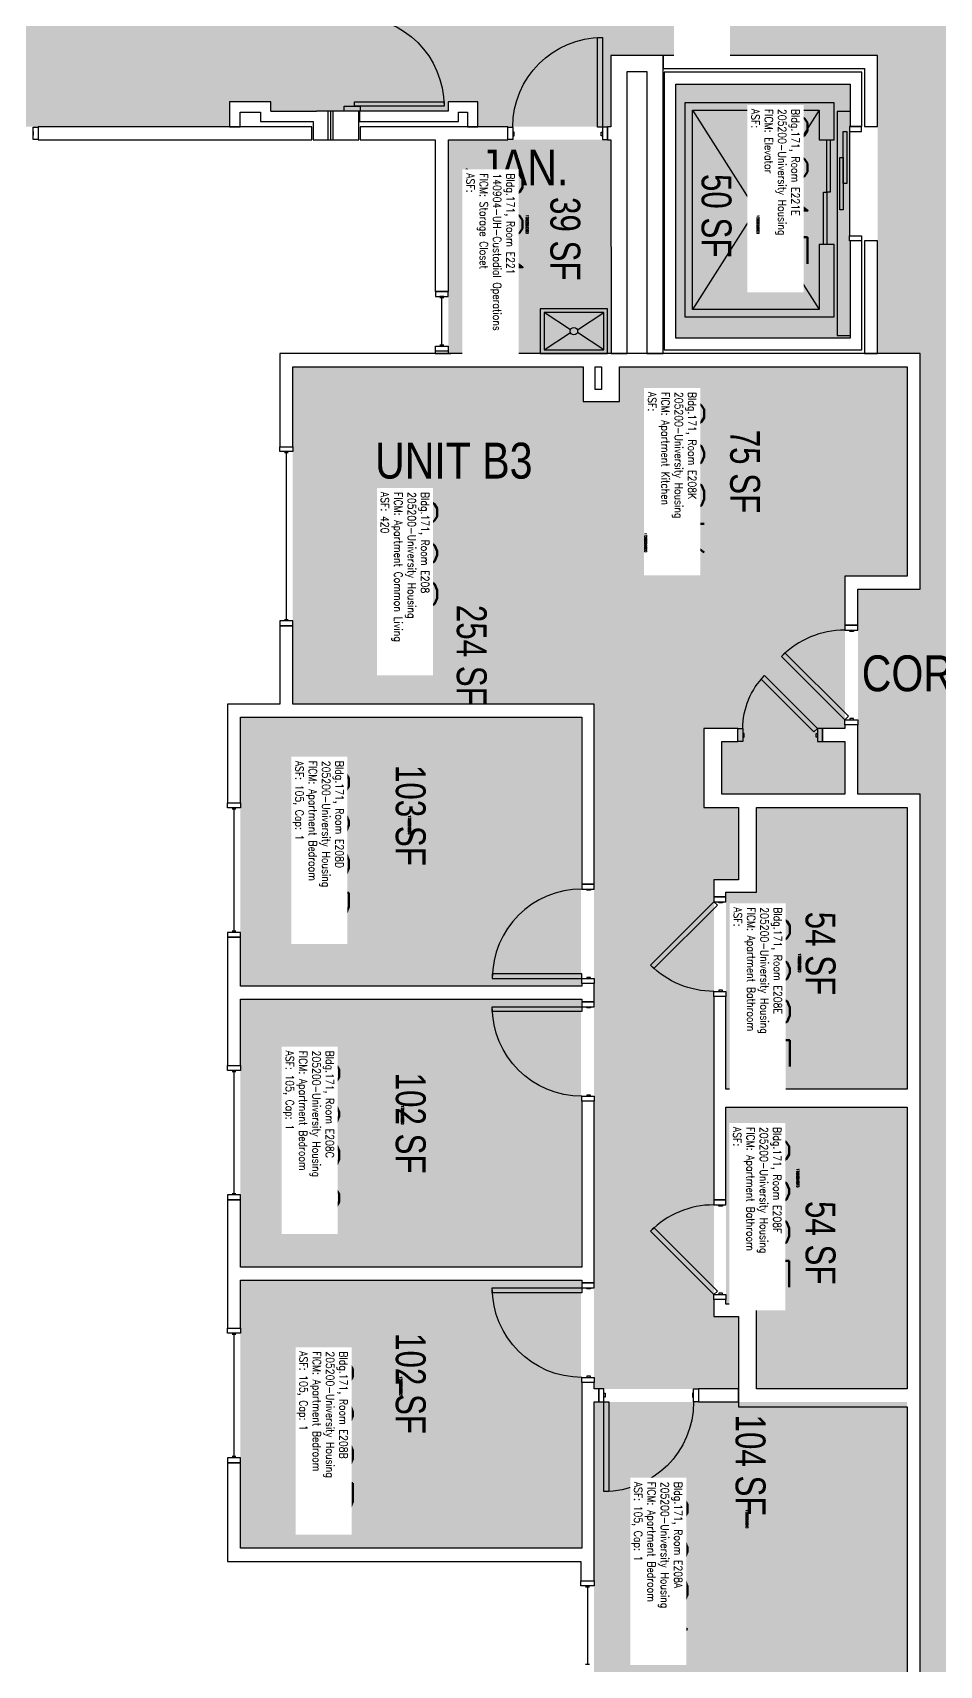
# Model space of a CAD drawing. Header units: inches. Extents: x 9163 to 12690, y -254 to 1312.
# Drawn here: x 10902 to 11267, y 303 to 958 of the extents above; entities that cross this region are included whole.
import ezdxf
from ezdxf.enums import TextEntityAlignment as Align

# ---------------------------------------------------------------- set-up
doc = ezdxf.new("R2010")
doc.units = ezdxf.units.IN
doc.header["$LTSCALE"] = 48
doc.header["$MEASUREMENT"] = 0
for name, color, linetype in [('A-AREA-IDEN', 1, 'Continuous'), ('A-DOOR', 2, 'Continuous'), ('A-GLAZ', 1, 'Continuous'), ('A-IDEN-RNUM', 7, 'Continuous'), ('A-IDEN-SNUM', 4, 'Continuous'), ('A-IDEN-VNUM', 4, 'Continuous'), ('A-WALL', 5, 'Continuous'), ('AREA-TEXT', 3, 'Continuous'), ('Rooms-Category-Color', 7, 'Continuous'), ('Rooms-College-Color', 7, 'Continuous'), ('Rooms-Department-Color', 7, 'Continuous'), ('Rooms-Division-Color', 7, 'Continuous'), ('Rooms-Information', 7, 'Continuous')]:
    doc.layers.add(name, color=color, linetype=linetype)
doc.styles.add('AREA', font='arial.ttf', dxfattribs={"width": 0.75, "height": 12})
doc.styles.add('ROOMSNUMBER', font='txt.shx', dxfattribs={"height": 0.03})
doc.styles.add('ROOMVNUMBER', font='simplex.shx', dxfattribs={"width": 0.85})
doc.styles.get("Standard").update_dxf_attribs({"font": 'ARIALN.TTF'})

msp = doc.modelspace()

# ---------------------------------------------------------------- hatches: boundary and pattern name
at = {"layer": 'Rooms-Category-Color', "linetype": 'Continuous', "true_color": 0xadadad}
for points in [[(9544.69, 22.24), (9691.06, 169.49), (9691.77, 170.2), (9676.92, 185.05), (9743.84, 251.97), (9761.52, 234.29), (9819.73, 292.51), (9802.05, 310.18), (10318.82, 826.95), (10336.49, 809.27), (10394.71, 867.48), (10377.03, 885.16), (10443.95, 952.08), (10554.07, 841.95), (10632.39, 920.61), (10981.46, 920.61), (10981.46, 930.68), (10998.08, 930.68), (10998.08, 926.93), (11027.46, 926.93), (11029.83, 999.18), (10981.46, 999.18), (10981.46, 1009.26), (10925.69, 1009.26), (10925.69, 1034.26), (10843.37, 1034.26), (10843.37, 1009.26), (10416.27, 1009.26), (10206, 798.98), (10188.32, 816.66), (10130.11, 758.45), (10147.79, 740.77), (9631.02, 224.01), (9613.34, 241.68), (9555.13, 183.47), (9572.81, 165.79), (9505.89, 98.87), (9517.47, 87.29), (9506.15, 75.98), (9498.72, 68.54), (9513.59, 53.35)], [(11567.83, 1009.26), (11205.05, 1009.26), (11205.05, 1034.26), (11122.73, 1034.26), (11122.73, 1009.26), (11081.21, 1009.26), (11081.21, 999.18), (11029.83, 999.18), (11027.46, 926.93), (11069.21, 926.93), (11069.21, 930.68), (11081.21, 930.68), (11081.21, 920.62), (11134.61, 920.63), (11134.58, 949.26), (11241.71, 949.26), (11241.71, 829.5), (11322.13, 829.5), (11340.08, 829.5), (11340.08, 949.88), (11559.83, 949.88), (11559.83, 949.26), (11567.83, 949.26), (11567.83, 1009.26)], [(11160.71, 835.76), (11230.71, 835.76), (11230.71, 937.76), (11160.71, 937.76)], [(11258.83, 829.5), (11258.83, 734.86), (11233.83, 734.86), (11233.83, 652.54), (11258.83, 652.54), (11258.83, 145), (11318.83, 145), (11318.83, 173), (11318.83, 174), (11318.21, 174), (11318.21, 182.63), (11318.21, 289.5), (11318.83, 289.5), (11318.83, 329.5), (11318.21, 329.5), (11318.21, 345.38), (11318.83, 652.54), (11343.83, 652.54), (11343.83, 734.86), (11318.83, 734.86), (11318.83, 829.5)]]:
    msp.add_hatch(color=253, dxfattribs=at).paths.add_polyline_path(points)
at = {"layer": 'Rooms-Category-Color', "linetype": 'Continuous', "true_color": 0x728ef3}
for points in [[(11069.33, 915.36), (11069.33, 829.5), (11134.58, 829.5), (11134.58, 915.36)], [(11123.46, 824.25), (11123.46, 740.11), (11228.58, 740.11), (11228.58, 678.99), (11219.63, 678.99), (11219.63, 673.74), (11228.58, 673.74), (11228.58, 652.54), (11179.21, 652.54), (11179.21, 673.74), (11185.63, 673.74), (11185.63, 678.99), (11171.96, 678.99), (11171.96, 647.29), (11185.83, 647.29), (11185.83, 618.54), (11175.96, 618.54), (11175.96, 442.5), (11185.83, 442.5), (11185.83, 413.75), (11127.83, 413.75), (11127.83, 688.75), (11006.83, 688.75), (11006.83, 824.25)], [(11253.58, 740.11), (11123.46, 740.11), (11123.46, 810.25), (11138.08, 810.25), (11138.08, 824.25), (11253.58, 824.25)], [(10985.83, 575.5), (10985.83, 683.5), (11122.58, 683.5), (11122.58, 575.5), (10986.28, 575.52)], [(11253.58, 534.16), (11253.58, 647.29), (11193.08, 647.29), (11193.08, 613.29), (11180.83, 613.29), (11180.83, 534.15)], [(10985.83, 462.63), (10985.83, 570.25), (11122.57, 570.27), (11122.58, 462.63), (10986.28, 462.64)], [(11180.83, 447.77), (11180.83, 526.9), (11253.58, 526.9), (11253.58, 413.77), (11193.08, 413.75), (11193.08, 447.75)], [(10985.83, 457.38), (10985.83, 349.75), (11122.58, 349.75), (11122.57, 457.39), (10986.28, 457.39)], [(11253.58, 289.77), (11127.83, 289.75), (11127.83, 408.5), (11253.58, 408.5)]]:
    msp.add_hatch(color=171, dxfattribs=at).paths.add_polyline_path(points)
at = {"layer": 'Rooms-College-Color', "linetype": 'Continuous', "true_color": 0xadadad}
for points in [[(9544.69, 22.24), (9691.06, 169.49), (9691.77, 170.2), (9676.92, 185.05), (9743.84, 251.97), (9761.52, 234.29), (9819.73, 292.51), (9802.05, 310.18), (10318.82, 826.95), (10336.49, 809.27), (10394.71, 867.48), (10377.03, 885.16), (10443.95, 952.08), (10554.07, 841.95), (10632.39, 920.61), (10981.46, 920.61), (10981.46, 930.68), (10998.08, 930.68), (10998.08, 926.93), (11027.46, 926.93), (11029.83, 999.18), (10981.46, 999.18), (10981.46, 1009.26), (10925.69, 1009.26), (10925.69, 1034.26), (10843.37, 1034.26), (10843.37, 1009.26), (10416.27, 1009.26), (10206, 798.98), (10188.32, 816.66), (10130.11, 758.45), (10147.79, 740.77), (9631.02, 224.01), (9613.34, 241.68), (9555.13, 183.47), (9572.81, 165.79), (9505.89, 98.87), (9517.47, 87.29), (9506.15, 75.98), (9498.72, 68.54), (9513.59, 53.35)], [(11567.83, 1009.26), (11205.05, 1009.26), (11205.05, 1034.26), (11122.73, 1034.26), (11122.73, 1009.26), (11081.21, 1009.26), (11081.21, 999.18), (11029.83, 999.18), (11027.46, 926.93), (11069.21, 926.93), (11069.21, 930.68), (11081.21, 930.68), (11081.21, 920.62), (11134.61, 920.63), (11134.58, 949.26), (11241.71, 949.26), (11241.71, 829.5), (11322.13, 829.5), (11340.08, 829.5), (11340.08, 949.88), (11559.83, 949.88), (11559.83, 949.26), (11567.83, 949.26), (11567.83, 1009.26)], [(11160.71, 835.76), (11230.71, 835.76), (11230.71, 937.76), (11160.71, 937.76)], [(11069.33, 915.36), (11069.33, 829.5), (11134.58, 829.5), (11134.58, 915.36)], [(11258.83, 829.5), (11258.83, 734.86), (11233.83, 734.86), (11233.83, 652.54), (11258.83, 652.54), (11258.83, 145), (11318.83, 145), (11318.83, 173), (11318.83, 174), (11318.21, 174), (11318.21, 182.63), (11318.21, 289.5), (11318.83, 289.5), (11318.83, 329.5), (11318.21, 329.5), (11318.21, 345.38), (11318.83, 652.54), (11343.83, 652.54), (11343.83, 734.86), (11318.83, 734.86), (11318.83, 829.5)], [(11123.46, 824.25), (11123.46, 740.11), (11228.58, 740.11), (11228.58, 678.99), (11219.63, 678.99), (11219.63, 673.74), (11228.58, 673.74), (11228.58, 652.54), (11179.21, 652.54), (11179.21, 673.74), (11185.63, 673.74), (11185.63, 678.99), (11171.96, 678.99), (11171.96, 647.29), (11185.83, 647.29), (11185.83, 618.54), (11175.96, 618.54), (11175.96, 442.5), (11185.83, 442.5), (11185.83, 413.75), (11127.83, 413.75), (11127.83, 688.75), (11006.83, 688.75), (11006.83, 824.25)], [(11253.58, 740.11), (11123.46, 740.11), (11123.46, 810.25), (11138.08, 810.25), (11138.08, 824.25), (11253.58, 824.25)], [(10985.83, 575.5), (10985.83, 683.5), (11122.58, 683.5), (11122.58, 575.5), (10986.28, 575.52)], [(11253.58, 534.16), (11253.58, 647.29), (11193.08, 647.29), (11193.08, 613.29), (11180.83, 613.29), (11180.83, 534.15)], [(10985.83, 462.63), (10985.83, 570.25), (11122.57, 570.27), (11122.58, 462.63), (10986.28, 462.64)], [(11180.83, 447.77), (11180.83, 526.9), (11253.58, 526.9), (11253.58, 413.77), (11193.08, 413.75), (11193.08, 447.75)], [(10985.83, 457.38), (10985.83, 349.75), (11122.58, 349.75), (11122.57, 457.39), (10986.28, 457.39)], [(11253.58, 289.77), (11127.83, 289.75), (11127.83, 408.5), (11253.58, 408.5)]]:
    msp.add_hatch(color=253, dxfattribs=at).paths.add_polyline_path(points)
at = {"layer": 'Rooms-Department-Color', "linetype": 'Continuous', "true_color": 0xacacac}
for points in [[(9544.69, 22.24), (9691.06, 169.49), (9691.77, 170.2), (9676.92, 185.05), (9743.84, 251.97), (9761.52, 234.29), (9819.73, 292.51), (9802.05, 310.18), (10318.82, 826.95), (10336.49, 809.27), (10394.71, 867.48), (10377.03, 885.16), (10443.95, 952.08), (10554.07, 841.95), (10632.39, 920.61), (10981.46, 920.61), (10981.46, 930.68), (10998.08, 930.68), (10998.08, 926.93), (11027.46, 926.93), (11029.83, 999.18), (10981.46, 999.18), (10981.46, 1009.26), (10925.69, 1009.26), (10925.69, 1034.26), (10843.37, 1034.26), (10843.37, 1009.26), (10416.27, 1009.26), (10206, 798.98), (10188.32, 816.66), (10130.11, 758.45), (10147.79, 740.77), (9631.02, 224.01), (9613.34, 241.68), (9555.13, 183.47), (9572.81, 165.79), (9505.89, 98.87), (9517.47, 87.29), (9506.15, 75.98), (9498.72, 68.54), (9513.59, 53.35)], [(11567.83, 1009.26), (11205.05, 1009.26), (11205.05, 1034.26), (11122.73, 1034.26), (11122.73, 1009.26), (11081.21, 1009.26), (11081.21, 999.18), (11029.83, 999.18), (11027.46, 926.93), (11069.21, 926.93), (11069.21, 930.68), (11081.21, 930.68), (11081.21, 920.62), (11134.61, 920.63), (11134.58, 949.26), (11241.71, 949.26), (11241.71, 829.5), (11322.13, 829.5), (11340.08, 829.5), (11340.08, 949.88), (11559.83, 949.88), (11559.83, 949.26), (11567.83, 949.26), (11567.83, 1009.26)], [(11160.71, 835.76), (11230.71, 835.76), (11230.71, 937.76), (11160.71, 937.76)], [(11258.83, 829.5), (11258.83, 734.86), (11233.83, 734.86), (11233.83, 652.54), (11258.83, 652.54), (11258.83, 145), (11318.83, 145), (11318.83, 173), (11318.83, 174), (11318.21, 174), (11318.21, 182.63), (11318.21, 289.5), (11318.83, 289.5), (11318.83, 329.5), (11318.21, 329.5), (11318.21, 345.38), (11318.83, 652.54), (11343.83, 652.54), (11343.83, 734.86), (11318.83, 734.86), (11318.83, 829.5)]]:
    msp.add_hatch(color=253, dxfattribs=at).paths.add_polyline_path(points)
at = {"layer": 'Rooms-Department-Color', "linetype": 'Continuous', "true_color": 0x604aed}
for points in [[(11069.33, 915.36), (11069.33, 829.5), (11134.58, 829.5), (11134.58, 915.36)], [(11123.46, 824.25), (11123.46, 740.11), (11228.58, 740.11), (11228.58, 678.99), (11219.63, 678.99), (11219.63, 673.74), (11228.58, 673.74), (11228.58, 652.54), (11179.21, 652.54), (11179.21, 673.74), (11185.63, 673.74), (11185.63, 678.99), (11171.96, 678.99), (11171.96, 647.29), (11185.83, 647.29), (11185.83, 618.54), (11175.96, 618.54), (11175.96, 442.5), (11185.83, 442.5), (11185.83, 413.75), (11127.83, 413.75), (11127.83, 688.75), (11006.83, 688.75), (11006.83, 824.25)], [(11253.58, 740.11), (11123.46, 740.11), (11123.46, 810.25), (11138.08, 810.25), (11138.08, 824.25), (11253.58, 824.25)], [(10985.83, 575.5), (10985.83, 683.5), (11122.58, 683.5), (11122.58, 575.5), (10986.28, 575.52)], [(11253.58, 534.16), (11253.58, 647.29), (11193.08, 647.29), (11193.08, 613.29), (11180.83, 613.29), (11180.83, 534.15)], [(10985.83, 462.63), (10985.83, 570.25), (11122.57, 570.27), (11122.58, 462.63), (10986.28, 462.64)], [(11180.83, 447.77), (11180.83, 526.9), (11253.58, 526.9), (11253.58, 413.77), (11193.08, 413.75), (11193.08, 447.75)], [(10985.83, 457.38), (10985.83, 349.75), (11122.58, 349.75), (11122.57, 457.39), (10986.28, 457.39)], [(11253.58, 289.77), (11127.83, 289.75), (11127.83, 408.5), (11253.58, 408.5)]]:
    msp.add_hatch(color=173, dxfattribs=at).paths.add_polyline_path(points)
at = {"layer": 'Rooms-Division-Color', "linetype": 'Continuous', "true_color": 0xadadad}
for points in [[(9544.69, 22.24), (9691.06, 169.49), (9691.77, 170.2), (9676.92, 185.05), (9743.84, 251.97), (9761.52, 234.29), (9819.73, 292.51), (9802.05, 310.18), (10318.82, 826.95), (10336.49, 809.27), (10394.71, 867.48), (10377.03, 885.16), (10443.95, 952.08), (10554.07, 841.95), (10632.39, 920.61), (10981.46, 920.61), (10981.46, 930.68), (10998.08, 930.68), (10998.08, 926.93), (11027.46, 926.93), (11029.83, 999.18), (10981.46, 999.18), (10981.46, 1009.26), (10925.69, 1009.26), (10925.69, 1034.26), (10843.37, 1034.26), (10843.37, 1009.26), (10416.27, 1009.26), (10206, 798.98), (10188.32, 816.66), (10130.11, 758.45), (10147.79, 740.77), (9631.02, 224.01), (9613.34, 241.68), (9555.13, 183.47), (9572.81, 165.79), (9505.89, 98.87), (9517.47, 87.29), (9506.15, 75.98), (9498.72, 68.54), (9513.59, 53.35)], [(11567.83, 1009.26), (11205.05, 1009.26), (11205.05, 1034.26), (11122.73, 1034.26), (11122.73, 1009.26), (11081.21, 1009.26), (11081.21, 999.18), (11029.83, 999.18), (11027.46, 926.93), (11069.21, 926.93), (11069.21, 930.68), (11081.21, 930.68), (11081.21, 920.62), (11134.61, 920.63), (11134.58, 949.26), (11241.71, 949.26), (11241.71, 829.5), (11322.13, 829.5), (11340.08, 829.5), (11340.08, 949.88), (11559.83, 949.88), (11559.83, 949.26), (11567.83, 949.26), (11567.83, 1009.26)], [(11160.71, 835.76), (11230.71, 835.76), (11230.71, 937.76), (11160.71, 937.76)], [(11258.83, 829.5), (11258.83, 734.86), (11233.83, 734.86), (11233.83, 652.54), (11258.83, 652.54), (11258.83, 145), (11318.83, 145), (11318.83, 173), (11318.83, 174), (11318.21, 174), (11318.21, 182.63), (11318.21, 289.5), (11318.83, 289.5), (11318.83, 329.5), (11318.21, 329.5), (11318.21, 345.38), (11318.83, 652.54), (11343.83, 652.54), (11343.83, 734.86), (11318.83, 734.86), (11318.83, 829.5)]]:
    msp.add_hatch(color=253, dxfattribs=at).paths.add_polyline_path(points)
at = {"layer": 'Rooms-Division-Color', "linetype": 'Continuous', "true_color": 0x604aed}
for points in [[(11069.33, 915.36), (11069.33, 829.5), (11134.58, 829.5), (11134.58, 915.36)], [(11123.46, 824.25), (11123.46, 740.11), (11228.58, 740.11), (11228.58, 678.99), (11219.63, 678.99), (11219.63, 673.74), (11228.58, 673.74), (11228.58, 652.54), (11179.21, 652.54), (11179.21, 673.74), (11185.63, 673.74), (11185.63, 678.99), (11171.96, 678.99), (11171.96, 647.29), (11185.83, 647.29), (11185.83, 618.54), (11175.96, 618.54), (11175.96, 442.5), (11185.83, 442.5), (11185.83, 413.75), (11127.83, 413.75), (11127.83, 688.75), (11006.83, 688.75), (11006.83, 824.25)], [(11253.58, 740.11), (11123.46, 740.11), (11123.46, 810.25), (11138.08, 810.25), (11138.08, 824.25), (11253.58, 824.25)], [(10985.83, 575.5), (10985.83, 683.5), (11122.58, 683.5), (11122.58, 575.5), (10986.28, 575.52)], [(11253.58, 534.16), (11253.58, 647.29), (11193.08, 647.29), (11193.08, 613.29), (11180.83, 613.29), (11180.83, 534.15)], [(10985.83, 462.63), (10985.83, 570.25), (11122.57, 570.27), (11122.58, 462.63), (10986.28, 462.64)], [(11180.83, 447.77), (11180.83, 526.9), (11253.58, 526.9), (11253.58, 413.77), (11193.08, 413.75), (11193.08, 447.75)], [(10985.83, 457.38), (10985.83, 349.75), (11122.58, 349.75), (11122.57, 457.39), (10986.28, 457.39)], [(11253.58, 289.77), (11127.83, 289.75), (11127.83, 408.5), (11253.58, 408.5)]]:
    msp.add_hatch(color=173, dxfattribs=at).paths.add_polyline_path(points)

# ---------------------------------------------------------------- linework, layer by layer
for p, q in [((11118.33, 838.99), (11107.75, 846)), ((11121.17, 838.99), (11131.75, 846)), ((11107.75, 831), (11118.33, 838.02)), ((11131.75, 831), (11121.17, 838.02))]:
    msp.add_line(p, q)
for points in [[(11133.25, 847.5), (11106.25, 847.5), (11106.25, 829.5), (11133.25, 829.5)], [(11131.75, 846), (11107.75, 846), (11107.75, 831), (11131.75, 831)]]:
    msp.add_lwpolyline(points, close=True)
msp.add_circle((11119.75, 838.5), 1.5)
at = {"layer": 'A-DOOR'}
for p, q in [((11129.21, 920.5), (11129.2, 956.5)), ((11129.2, 956.5), (11131.2, 956.5)), ((11131.2, 956.5), (11131.21, 920.5)), ((11027.46, 926.93), (11027.46, 928.93)), ((11027.46, 928.93), (11033.96, 928.93)), ((11033.96, 926.93), (11027.46, 926.93)), ((11031.58, 928.93), (11031.58, 930.68)), ((11031.58, 930.68), (11067.58, 930.68)), ((11067.58, 928.93), (11031.58, 928.93)), ((11033.96, 928.93), (11033.96, 926.93)), ((11067.58, 930.68), (11067.58, 928.93)), ((11230.46, 926.76), (11225.46, 926.76)), ((11225.46, 926.76), (11225.46, 836.76)), ((11093.21, 915.5), (11093.21, 920.5)), ((11093.21, 920.5), (11095.21, 920.5)), ((11095.21, 920.5), (11095.21, 915.5)), ((11095.71, 918.5), (11095.21, 918.5)), ((11095.21, 918.5), (11095.21, 917)), ((11095.71, 917), (11095.71, 918.5)), ((11131.21, 920.5), (11129.21, 920.5)), ((11130.71, 917), (11130.71, 918.5)), ((11130.71, 918.5), (11131.21, 918.5)), ((11133.21, 920.5), (11131.21, 920.5)), ((11131.21, 920.5), (11131.21, 915.5)), ((11131.21, 918.5), (11131.21, 917)), ((11133.21, 915.5), (11133.21, 920.5)), ((11235.21, 920.76), (11230.46, 920.76)), ((11230.46, 920.76), (11230.46, 918.76)), ((11230.46, 918.76), (11230.46, 876.76)), ((11230.46, 918.76), (11235.21, 918.76)), ((11235.21, 918.76), (11235.21, 920.76)), ((11095.21, 915.5), (11093.21, 915.5)), ((11095.21, 917), (11095.71, 917)), ((11131.21, 917), (11130.71, 917)), ((11131.21, 915.5), (11133.21, 915.5)), ((11221.33, 915.35), (11222.71, 915.35)), ((11221.33, 894.35), (11221.33, 915.35)), ((11222.71, 915.35), (11222.71, 894.35)), ((11219.96, 894.35), (11221.33, 894.35)), ((11219.96, 873.35), (11219.96, 894.35)), ((11221.33, 894.35), (11221.33, 873.35)), ((11222.71, 894.35), (11221.33, 894.35)), ((11221.33, 873.35), (11219.96, 873.35)), ((11230.46, 874.76), (11230.46, 876.76)), ((11230.46, 876.76), (11235.21, 876.76)), ((11235.21, 874.76), (11230.46, 874.76)), ((11235.21, 876.76), (11235.21, 874.76)), ((11225.46, 836.76), (11230.46, 836.76))]:
    msp.add_line(p, q, dxfattribs=at)
for points in [[(11227.96, 918.76), (11229.33, 918.76), (11229.33, 897.76), (11227.96, 897.76)], [(11226.58, 908.26), (11227.96, 908.26), (11227.96, 887.26), (11226.58, 887.26)], [(11233.83, 718.47), (11233.83, 720.47), (11228.58, 720.47), (11228.58, 718.47)], [(11232.08, 718.47), (11232.08, 717.97), (11230.58, 717.97), (11230.58, 718.47)], [(11228.58, 682.47), (11230, 683.89), (11204.54, 709.34), (11203.13, 707.93)], [(11217.58, 678.99), (11216.17, 677.57), (11194.96, 698.79), (11196.37, 700.2)], [(11233.83, 682.47), (11233.83, 680.47), (11228.58, 680.47), (11228.58, 682.47)], [(11232.08, 682.47), (11232.08, 682.97), (11230.58, 682.97), (11230.58, 682.47)], [(11187.58, 673.74), (11185.58, 673.74), (11185.58, 678.99), (11187.58, 678.99)], [(11187.58, 675.49), (11188.08, 675.49), (11188.08, 676.99), (11187.58, 676.99)], [(11217.58, 675.49), (11217.08, 675.49), (11217.08, 676.99), (11217.58, 676.99)], [(11217.58, 673.74), (11219.58, 673.74), (11219.58, 678.99), (11217.58, 678.99)], [(11127.83, 614.5), (11127.83, 616.5), (11122.96, 616.5), (11122.96, 614.5)], [(11126.46, 614.5), (11126.46, 614), (11124.96, 614), (11124.96, 614.5)], [(11180.83, 609.4), (11180.83, 611.4), (11175.96, 611.4), (11175.96, 609.4)], [(11175.96, 609.4), (11177.37, 607.98), (11151.92, 582.53), (11150.5, 583.94)], [(11179.46, 609.4), (11179.46, 608.9), (11177.96, 608.9), (11177.96, 609.4)], [(11122.96, 578.5), (11122.96, 580.5), (11086.96, 580.5), (11086.96, 578.5)], [(11127.83, 578.5), (11127.83, 576.5), (11122.96, 576.5), (11122.96, 578.5)], [(11126.46, 578.5), (11126.46, 579), (11124.96, 579), (11124.96, 578.5)], [(11180.83, 573.4), (11180.83, 571.4), (11175.96, 571.4), (11175.96, 573.4)], [(11179.46, 573.4), (11179.46, 573.9), (11177.96, 573.9), (11177.96, 573.4)], [(11122.96, 567.25), (11122.96, 565.25), (11086.96, 565.25), (11086.96, 567.25)], [(11127.83, 567.25), (11127.83, 569.25), (11122.96, 569.25), (11122.96, 567.25)], [(11126.46, 567.25), (11126.46, 566.75), (11124.96, 566.75), (11124.96, 567.25)], [(11127.83, 531.25), (11127.83, 529.25), (11122.96, 529.25), (11122.96, 531.25)], [(11126.46, 531.25), (11126.46, 531.75), (11124.96, 531.75), (11124.96, 531.25)], [(11180.83, 487.65), (11180.83, 489.65), (11175.96, 489.65), (11175.96, 487.65)], [(11179.46, 487.65), (11179.46, 487.15), (11177.96, 487.15), (11177.96, 487.65)], [(11175.96, 451.65), (11177.37, 453.06), (11151.92, 478.52), (11150.5, 477.1)], [(11122.96, 454.38), (11122.96, 452.38), (11086.96, 452.38), (11086.96, 454.38)], [(11127.83, 454.38), (11127.83, 456.38), (11122.96, 456.38), (11122.96, 454.38)], [(11126.46, 454.38), (11126.46, 453.88), (11124.96, 453.88), (11124.96, 454.38)], [(11180.83, 451.65), (11180.83, 449.65), (11175.96, 449.65), (11175.96, 451.65)], [(11179.46, 451.65), (11179.46, 452.15), (11177.96, 452.15), (11177.96, 451.65)], [(11127.83, 418.38), (11127.83, 416.38), (11122.96, 416.38), (11122.96, 418.38)], [(11126.46, 418.38), (11126.46, 418.88), (11124.96, 418.88), (11124.96, 418.38)], [(11131.83, 413.75), (11129.83, 413.75), (11129.83, 408.5), (11131.83, 408.5)], [(11167.83, 413.75), (11169.83, 413.75), (11169.83, 408.5), (11167.83, 408.5)], [(11131.83, 412), (11132.33, 412), (11132.33, 410.5), (11131.83, 410.5)], [(11131.83, 408.5), (11133.83, 408.5), (11133.83, 372.5), (11131.83, 372.5)], [(11167.83, 412), (11167.33, 412), (11167.33, 410.5), (11167.83, 410.5)]]:
    msp.add_lwpolyline(points, close=True, dxfattribs=at)
at = {"layer": 'A-DOOR', "extrusion": (0, 0, -1)}
for centre, radius, start, end in [((-11031.58, 928.93), 36, 90, 180), ((-11131.21, 920.5), 36, 359.99136, 89.99136), ((-11217.58, 678.99), 30, 0, 45), ((-11175.96, 609.4), 36, 270, 315), ((-11122.96, 567.25), 36, 270, 0), ((-11122.96, 454.38), 36, 270, 0), ((-11131.83, 408.5), 36, 180, 270)]:
    msp.add_arc(centre, radius, start, end, dxfattribs=at)
at = {"layer": 'A-DOOR'}
for centre, end in [((11228.58, 682.47), 135), ((11122.96, 578.5), 180), ((11175.96, 451.65), 135)]:
    msp.add_arc(centre, 36, 90, end, dxfattribs=at)
at = {"layer": 'A-GLAZ'}
for p, q in [((10902.61, 920.49), (10904.61, 920.49)), ((10902.61, 915.49), (10902.61, 920.49)), ((10902.61, 918.74), (10902.61, 917.24)), ((10904.61, 920.49), (10904.61, 915.49)), ((10904.61, 915.49), (10902.61, 915.49)), ((11069.21, 854.5), (11064.21, 854.5)), ((11064.21, 854.5), (11064.21, 852.5)), ((11064.21, 852.5), (11069.21, 852.5)), ((11067.46, 852.5), (11065.96, 852.5)), ((11069.21, 852.5), (11069.21, 854.5)), ((11065.96, 852), (11067.46, 852)), ((11066.71, 833), (11066.71, 852)), ((11065.96, 833), (11067.46, 833)), ((11064.08, 829.5), (11063.08, 829.5)), ((11064.21, 830.5), (11064.21, 832.5)), ((11064.21, 832.5), (11069.21, 832.5)), ((11069.21, 830.5), (11064.21, 830.5)), ((11065.96, 832.5), (11067.46, 832.5)), ((11069.21, 832.5), (11069.21, 830.5)), ((11069.33, 829.5), (11070.33, 829.5)), ((11004.96, 789.63), (11003.46, 789.63)), ((11004.21, 789.63), (11004.21, 722.63)), ((11004.96, 722.63), (11003.46, 722.63)), ((10983.96, 646.6), (10982.46, 646.6)), ((10983.21, 646.6), (10983.21, 597.6)), ((10983.96, 597.6), (10982.46, 597.6)), ((10983.96, 541.13), (10982.46, 541.13)), ((10983.21, 541.13), (10983.21, 492.13)), ((10983.96, 492.13), (10982.46, 492.13)), ((10983.96, 435.6), (10982.46, 435.6)), ((10983.21, 435.6), (10983.21, 386.6)), ((10983.96, 386.6), (10982.46, 386.6)), ((11125.96, 334.14), (11124.46, 334.14)), ((11125.21, 334.14), (11125.21, 303.14)), ((11125.96, 303.14), (11124.46, 303.14))]:
    msp.add_line(p, q, dxfattribs=at)
for points in [[(11001.58, 790.13), (11001.58, 792.13), (11006.83, 792.13), (11006.83, 790.13)], [(11001.58, 722.13), (11001.58, 720.13), (11006.83, 720.13), (11006.83, 722.13)], [(10980.58, 647.1), (10980.58, 649.1), (10985.83, 649.1), (10985.83, 647.1)], [(10980.58, 597.1), (10980.58, 595.1), (10985.83, 595.1), (10985.83, 597.1)], [(10980.58, 541.63), (10980.58, 543.63), (10985.83, 543.63), (10985.83, 541.63)], [(10980.58, 491.63), (10980.58, 489.63), (10985.83, 489.63), (10985.83, 491.63)], [(10980.58, 436.1), (10980.58, 438.1), (10985.83, 438.1), (10985.83, 436.1)], [(10980.58, 386.1), (10980.58, 384.1), (10985.83, 384.1), (10985.83, 386.1)], [(11122.58, 334.64), (11122.58, 336.64), (11127.83, 336.64), (11127.83, 334.64)]]:
    msp.add_lwpolyline(points, close=True, dxfattribs=at)
at = {"layer": 'A-WALL'}
for p, q in [((11134.58, 949.26), (11134.61, 920.63)), ((11155.58, 949.26), (11134.58, 949.26)), ((11155.58, 829.5), (11155.58, 949.26)), ((11241.71, 949.26), (11155.58, 949.26)), ((11155.58, 949.26), (11155.58, 944.01)), ((11241.71, 920.76), (11241.71, 949.26)), ((11141.21, 829.51), (11141.09, 942.76)), ((11141.09, 942.76), (11149.08, 942.76)), ((11149.08, 942.76), (11149.08, 829.5)), ((11155.58, 944.01), (11236.46, 944.01)), ((11155.96, 942.51), (11155.96, 831.01)), ((11235.46, 942.51), (11155.96, 942.51)), ((11160.71, 835.76), (11160.71, 937.76)), ((11160.71, 937.76), (11230.71, 937.76)), ((11230.71, 937.76), (11230.71, 920.76)), ((11235.46, 920.76), (11235.46, 942.51)), ((11236.46, 944.01), (11236.46, 920.76)), ((10998.08, 930.68), (10981.46, 930.68)), ((10981.46, 930.68), (10981.46, 920.61)), ((10985.71, 926.43), (10993.83, 926.43)), ((10985.71, 920.61), (10985.71, 926.43)), ((10993.83, 926.43), (10993.83, 922.68)), ((10998.08, 926.93), (10998.08, 930.68)), ((10998.08, 926.93), (11016.33, 926.93)), ((11033.33, 926.93), (11016.33, 926.93)), ((11021.08, 915.36), (11021.08, 926.93)), ((11022.08, 915.36), (11022.08, 926.93)), ((11023.08, 915.36), (11023.08, 926.93)), ((11033.33, 915.36), (11033.33, 926.93)), ((11033.59, 926.93), (11033.59, 922.68)), ((11069.21, 926.93), (11033.59, 926.93)), ((11081.21, 930.68), (11069.21, 930.68)), ((11069.21, 930.68), (11069.21, 926.93)), ((11073.46, 926.43), (11076.96, 926.43)), ((11073.46, 922.68), (11073.46, 926.43)), ((11076.96, 926.43), (11076.96, 920.61)), ((11081.21, 920.61), (11081.21, 930.68)), ((11224.33, 930.24), (11164.35, 930.24)), ((11164.35, 930.24), (11164.35, 844.24)), ((11218.33, 927.24), (11167.33, 847.24)), ((11167.33, 927.24), (11218.33, 847.24)), ((11167.35, 927.24), (11218.33, 927.24)), ((11167.35, 847.24), (11167.35, 927.24)), ((11218.33, 927.24), (11218.33, 915.35)), ((11224.33, 915.35), (11224.33, 930.24)), ((11014.46, 920.61), (10904.61, 920.61)), ((10904.61, 920.61), (10904.61, 915.36)), ((10981.46, 920.61), (10985.71, 920.61)), ((10993.83, 922.68), (11015.08, 922.68)), ((11014.46, 915.36), (11014.46, 920.61)), ((11015.08, 922.68), (11015.08, 915.36)), ((11033.59, 922.68), (11073.46, 922.68)), ((11093.21, 920.62), (11033.96, 920.61)), ((11033.96, 920.61), (11033.96, 915.36)), ((11076.96, 920.61), (11081.21, 920.61)), ((11093.21, 915.37), (11093.21, 920.62)), ((11134.61, 920.63), (11133.21, 920.63)), ((11133.21, 920.63), (11133.21, 915.38)), ((11230.71, 920.76), (11235.46, 920.76)), ((11236.46, 920.76), (11241.71, 920.76)), ((10904.61, 915.36), (11014.46, 915.36)), ((11015.08, 915.36), (11033.33, 915.36)), ((11033.96, 915.36), (11064.08, 915.37)), ((11064.08, 915.37), (11064.08, 854.5)), ((11069.33, 915.37), (11093.21, 915.37)), ((11069.33, 854.5), (11069.33, 915.37)), ((11133.21, 915.38), (11134.62, 915.38)), ((11134.62, 915.38), (11134.71, 829.5)), ((11218.33, 915.35), (11224.33, 915.35)), ((11224.33, 873.35), (11218.33, 873.35)), ((11218.33, 873.35), (11218.33, 847.24)), ((11224.33, 844.24), (11224.33, 873.35)), ((11230.71, 874.76), (11230.71, 835.76)), ((11235.46, 874.76), (11230.71, 874.76)), ((11235.46, 831.01), (11235.46, 874.76)), ((11241.71, 874.76), (11236.46, 874.76)), ((11236.46, 874.76), (11236.46, 829.5)), ((11241.71, 829.5), (11241.71, 874.76)), ((11064.08, 854.5), (11069.33, 854.5)), ((11218.33, 847.24), (11167.35, 847.24)), ((11164.35, 844.24), (11224.33, 844.24)), ((11230.71, 835.76), (11160.71, 835.76)), ((11001.58, 829.5), (11001.58, 792.13)), ((11258.83, 829.5), (11001.58, 829.5)), ((11064.08, 830.5), (11064.08, 829.5)), ((11069.33, 830.5), (11064.08, 830.5)), ((11064.08, 829.5), (11069.33, 829.5)), ((11069.33, 829.5), (11069.33, 830.5)), ((11134.71, 829.5), (11141.21, 829.51)), ((11149.08, 829.5), (11155.58, 829.5)), ((11155.96, 831.01), (11235.46, 831.01)), ((11236.46, 829.5), (11241.71, 829.5)), ((11258.83, 734.86), (11258.83, 829.5)), ((11006.83, 792.13), (11006.83, 824.25)), ((11006.83, 824.25), (11123.46, 824.25)), ((11123.46, 824.25), (11123.46, 810.25)), ((11128.33, 824.25), (11130.83, 824.25)), ((11128.33, 815.13), (11128.33, 824.25)), ((11130.83, 824.25), (11130.83, 815.13)), ((11138.08, 824.25), (11253.58, 824.25)), ((11138.08, 810.25), (11138.08, 824.25)), ((11253.58, 824.25), (11253.58, 740.11)), ((11130.83, 815.13), (11128.33, 815.13)), ((11123.46, 810.25), (11138.08, 810.25)), ((11001.58, 792.13), (11006.83, 792.13)), ((11228.58, 740.11), (11228.58, 720.47)), ((11253.58, 740.11), (11228.58, 740.11)), ((11233.83, 720.47), (11233.83, 734.86)), ((11233.83, 734.86), (11258.83, 734.86)), ((11001.58, 720.13), (11001.58, 688.75)), ((11006.83, 720.13), (11001.58, 720.13)), ((11006.83, 688.75), (11006.83, 720.13)), ((11228.58, 720.47), (11233.83, 720.47)), ((10980.58, 688.75), (10980.58, 649.1)), ((11001.58, 688.75), (10980.58, 688.75)), ((11127.83, 688.75), (11006.83, 688.75)), ((11127.83, 616.5), (11127.83, 688.75)), ((10985.83, 649.1), (10985.83, 683.5)), ((10985.83, 683.5), (11122.96, 683.5)), ((11122.96, 683.5), (11122.96, 616.5)), ((11171.96, 678.99), (11171.96, 647.29)), ((11185.58, 678.99), (11171.96, 678.99)), ((11185.58, 673.74), (11185.58, 678.99)), ((11228.58, 678.99), (11219.58, 678.99)), ((11219.58, 678.99), (11219.58, 673.74)), ((11228.58, 680.47), (11228.58, 678.99)), ((11233.83, 680.47), (11228.58, 680.47)), ((11233.83, 652.54), (11233.83, 680.47)), ((11179.21, 652.54), (11179.21, 673.74)), ((11179.21, 673.74), (11185.58, 673.74)), ((11219.58, 673.74), (11228.58, 673.74)), ((11228.58, 673.74), (11228.58, 652.54)), ((10980.58, 649.1), (10985.83, 649.1)), ((11228.58, 652.54), (11179.21, 652.54)), ((11258.83, 652.54), (11233.83, 652.54)), ((11258.83, 413.13), (11258.83, 652.54)), ((11171.96, 647.29), (11185.83, 647.29)), ((11185.83, 647.29), (11185.83, 618.16)), ((11193.08, 613.29), (11193.08, 647.29)), ((11193.08, 647.29), (11253.58, 647.29)), ((11253.58, 647.29), (11253.58, 534.15)), ((11122.96, 616.5), (11127.83, 616.5)), ((11175.96, 618.16), (11175.96, 611.4)), ((11185.83, 618.16), (11175.96, 618.16)), ((11175.96, 611.4), (11180.83, 611.4)), ((11180.83, 611.4), (11180.83, 613.29)), ((11180.83, 613.29), (11193.08, 613.29)), ((10980.58, 595.1), (10980.58, 543.63)), ((10985.83, 595.1), (10980.58, 595.1)), ((10985.83, 575.5), (10985.83, 595.1)), ((11122.96, 575.5), (10985.83, 575.5)), ((11122.96, 576.5), (11122.96, 575.5)), ((11127.83, 576.5), (11122.96, 576.5)), ((11127.83, 569.25), (11127.83, 576.5)), ((11175.96, 571.4), (11175.96, 489.65)), ((11180.83, 571.4), (11175.96, 571.4)), ((11180.83, 534.15), (11180.83, 571.4)), ((10985.83, 543.63), (10985.83, 570.25)), ((10985.83, 570.25), (11122.96, 570.25)), ((11122.96, 570.25), (11122.96, 569.25)), ((11122.96, 569.25), (11127.83, 569.25)), ((10980.58, 543.63), (10985.83, 543.63)), ((11253.58, 534.15), (11180.83, 534.15)), ((11122.96, 529.25), (11122.96, 462.63)), ((11127.83, 529.25), (11122.96, 529.25)), ((11127.83, 456.38), (11127.83, 529.25)), ((11180.83, 489.65), (11180.83, 526.9)), ((11180.83, 526.9), (11253.58, 526.9)), ((11253.58, 526.9), (11253.58, 413.75)), ((10985.83, 489.63), (10980.58, 489.63)), ((10980.58, 489.63), (10980.58, 438.1)), ((10985.83, 462.63), (10985.83, 489.63)), ((11175.96, 489.65), (11180.83, 489.65)), ((11122.96, 462.63), (10985.83, 462.63)), ((10985.83, 457.38), (11122.96, 457.38)), ((10985.83, 438.1), (10985.83, 457.38)), ((11122.96, 457.38), (11122.96, 456.38)), ((11122.96, 456.38), (11127.83, 456.38)), ((11175.96, 449.65), (11175.96, 442.88)), ((11180.83, 449.65), (11175.96, 449.65)), ((11180.83, 447.75), (11180.83, 449.65)), ((11193.08, 447.75), (11180.83, 447.75)), ((11193.08, 413.75), (11193.08, 447.75)), ((11175.96, 442.88), (11185.83, 442.88)), ((11185.83, 442.88), (11185.83, 406.5)), ((10980.58, 438.1), (10985.83, 438.1)), ((11122.96, 416.38), (11122.96, 349.75)), ((11127.83, 416.38), (11122.96, 416.38)), ((11127.83, 413.75), (11127.83, 416.38)), ((11129.83, 413.75), (11127.83, 413.75)), ((11129.83, 408.5), (11129.83, 413.75)), ((11185.83, 413.75), (11169.83, 413.75)), ((11169.83, 413.75), (11169.83, 408.5)), ((11185.83, 408.5), (11185.83, 413.75)), ((11253.58, 413.75), (11193.08, 413.75)), ((11258.83, 284.5), (11258.83, 413.13)), ((11127.83, 345.13), (11127.83, 408.5)), ((11127.83, 408.5), (11129.83, 408.5)), ((11169.83, 408.5), (11185.83, 408.5)), ((11185.83, 406.5), (11253.58, 406.5)), ((11253.58, 406.5), (11253.58, 289.75)), ((10980.58, 384.1), (10980.58, 344.5)), ((10985.83, 384.1), (10980.58, 384.1)), ((10985.83, 349.75), (10985.83, 384.1)), ((11122.96, 349.75), (10985.83, 349.75)), ((10980.58, 344.5), (11122.58, 344.5)), ((11122.58, 344.5), (11122.58, 336.64)), ((11127.83, 336.64), (11127.83, 345.13)), ((11122.58, 336.64), (11127.83, 336.64))]:
    msp.add_line(p, q, dxfattribs=at)

# ---------------------------------------------------------------- texts
at = {"layer": 'A-AREA-IDEN'}
for s, p in [('JAN.', (11099.64, 897.07)), ('UNIT B3', (11071.52, 779.33)), ('CORRIDOR', (11280.26, 693.92))]:
    msp.add_text(s, height=14.4, dxfattribs=at).set_placement(p, align=Align.CENTER)
at = {"layer": 'A-IDEN-RNUM', "style": 'ROOMSNUMBER', "width": 0.85}
for s, p in [('0221-00', (11100.96, 881.43)), ('0221-E0', (11193.68, 881.38)), ('0208-K0', (11148.58, 753.66)), ('0208-00', (11053.12, 748.34)), ('0208-D0', (11053.74, 640.22)), ('0208-E0', (11210.39, 584.84)), ('0208-C0', (11050.91, 523.77)), ('0208-F0', (11209.68, 498.5)), ('0208-B0', (11050.21, 414.97)), ('0208-A0', (11189.31, 361.62))]:
    msp.add_text(s, height=1, rotation=270, dxfattribs=at).set_placement(p, align=Align.MIDDLE_CENTER)
at = {"layer": 'A-IDEN-SNUM', "style": 'ROOMSNUMBER', "width": 0.85}
for s, p in [('1710E22100', (11100.96, 881.43)), ('1710E221E0', (11193.68, 881.38)), ('1710E208K0', (11148.58, 753.66)), ('1710E20800', (11053.12, 748.34)), ('1710E208D0', (11053.74, 640.22)), ('1710E208E0', (11210.39, 584.84)), ('1710E208C0', (11050.91, 523.77)), ('1710E208F0', (11209.68, 498.5)), ('1710E208B0', (11050.21, 414.97)), ('1710E208A0', (11189.31, 361.62))]:
    msp.add_text(s, height=1, rotation=270, dxfattribs=at).set_placement(p, align=Align.MIDDLE_CENTER)
at = {"layer": 'A-IDEN-VNUM', "style": 'ROOMVNUMBER', "width": 0.85}
for s, p in [('221E', (11202.33, 896.36)), ('221', (11087.86, 881.4)), ('208K', (11160.83, 780.43)), ('208', (11053.52, 749.33)), ('208D', (11018.1, 632.29)), ('208E', (11195.22, 573.93)), ('208C', (11014.2, 515.47)), ('208F', (11195.02, 485.72)), ('208B', (11019.72, 395.14)), ('208A', (11154.18, 341.84))]:
    msp.add_text(s, height=22.5, rotation=270, dxfattribs=at).set_placement(p, align=Align.MIDDLE_CENTER)
at = {"layer": 'AREA-TEXT', "linetype": 'Continuous', "style": 'AREA', "width": 0.75}
for s, p in [('50 SF', (11177.04, 884.88)), ('39 SF', (11116.3, 875.62)), ('75 SF', (11188.52, 782.18)), ('254 SF', (11078.72, 708.34)), ('103 SF', (11054.21, 644.04)), ('54 SF', (11218.82, 588.61)), ('102 SF', (11054.21, 520.49)), ('54 SF', (11218.82, 472.44)), ('102 SF', (11054.21, 415.9)), ('104 SF', (11190.71, 383.17))]:
    msp.add_text(s, height=12, rotation=270, dxfattribs=at).set_placement(p, align=Align.MIDDLE_CENTER)

# ---------------------------------------------------------------- next in the draw order: texts
at = {"layer": 'Rooms-Information', "linetype": 'Continuous', "char_height": 3.2143, "width": 72, "attachment_point": 7, "rotation": 270, "style": 'ROOMVNUMBER', "bg_fill": 3, "box_fill_scale": 1.5, "bg_fill_color": 256, "bg_fill_true_color": 13158600, "bg_fill_transparency": 0}
for s, insert in [('Bldg.171, Room E216B^M^J205200-University Housing^M^JFICM: Corridor / Circulation^M^JASF: ', (11161.57, 1022.38)), ('Bldg.171, Room E221E^M^J205200-University Housing^M^JFICM: Elevator^M^JASF: ', (11191.08, 927.77)), ('Bldg.171, Room E221^M^J140904-UH-Custodial Operations^M^JFICM: Storage Closet^M^JASF: ', (11076.61, 901.89)), ('Bldg.171, Room E208K^M^J205200-University Housing^M^JFICM: Apartment Kitchen^M^JASF: ', (11149.58, 814.12)), ('Bldg.171, Room E208^M^J205200-University Housing^M^JFICM: Apartment Common Living^M^JASF: 420', (11042.27, 773.92)), ('Bldg.171, Room E208D^M^J205200-University Housing^M^JFICM: Apartment Bedroom^M^JASF: 105, Cap: 1', (11006.85, 665.99)), ('Bldg.171, Room E208E^M^J205200-University Housing^M^JFICM: Apartment Bathroom^M^JASF: ', (11183.97, 607.17)), ('Bldg.171, Room E208C^M^J205200-University Housing^M^JFICM: Apartment Bedroom^M^JASF: 105, Cap: 1', (11002.95, 549.62)), ('Bldg.171, Room E208F^M^J205200-University Housing^M^JFICM: Apartment Bathroom^M^JASF: ', (11183.77, 518.96)), ('Bldg.171, Room E208B^M^J205200-University Housing^M^JFICM: Apartment Bedroom^M^JASF: 105, Cap: 1', (11008.47, 428.84)), ('Bldg.171, Room E208A^M^J205200-University Housing^M^JFICM: Apartment Bedroom^M^JASF: 105, Cap: 1', (11142.93, 376.45))]:
    msp.add_mtext(s, dxfattribs=dict(at, insert=insert))

doc.saveas('drawing.dxf')
